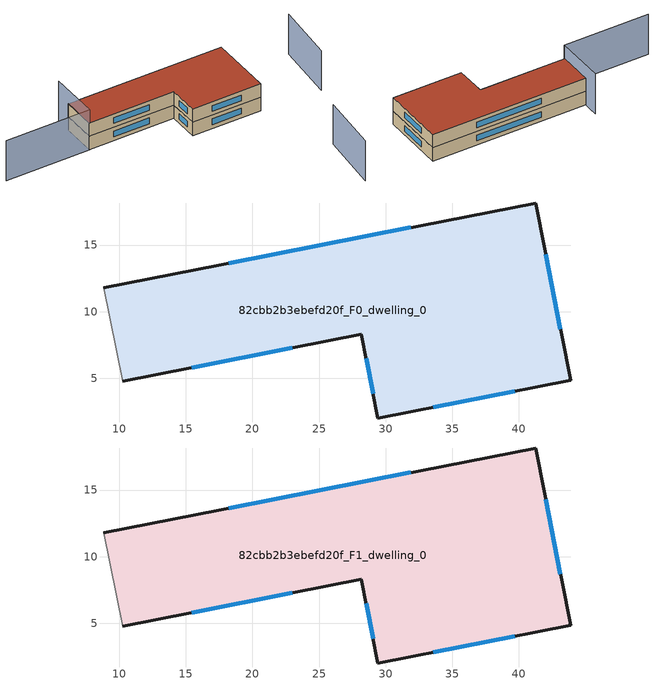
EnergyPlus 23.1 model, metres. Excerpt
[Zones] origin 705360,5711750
82cbb2b3ebefd20f_F0_dwelling_0
 floor ground (EU_floor_Construction): 41.27,18.16 43.89,4.84 29.41,2.01 28.17,8.32 10.24,4.75 8.85,11.8 z0
 wall outside (EU_wall_Construction): 10.24,4.75 28.17,8.32 29.41,2.01 43.89,4.84 41.27,18.16 8.85,11.8 z0:3
 wall adiabatic (EU_wall_Construction): 8.85,11.8 10.24,4.75 z0:3
 window (EU_Window_Construction): 15.42,5.78 22.99,7.29 / 31.9,16.32 18.22,13.64 / 43.13,8.69 42.03,14.31 / 33.59,2.83 39.7,4.03 / 28.53,6.49 29.05,3.83 z0.87:2.13
82cbb2b3ebefd20f_F1_dwelling_0
 floor to 82cbb2b3ebefd20f_F0_dwelling_0 (EU_floor_Construction): 41.27,18.16 43.89,4.84 29.41,2.01 28.17,8.32 10.24,4.75 8.85,11.8 z3
 wall outside (EU_wall_Construction): 10.24,4.75 28.17,8.32 29.41,2.01 43.89,4.84 41.27,18.16 8.85,11.8 z3:6
 wall adiabatic (EU_wall_Construction): 8.85,11.8 10.24,4.75 z3:6
 window (EU_Window_Construction): 15.42,5.78 22.99,7.29 / 31.9,16.32 18.22,13.64 / 43.13,8.69 42.03,14.31 / 33.59,2.83 39.7,4.03 / 28.53,6.49 29.05,3.83 z3.87:5.13
 roof outside (EU_roof_Construction): 43.89,4.84 41.27,18.16 8.85,11.8 10.24,4.75 28.17,8.32 29.41,2.01 z6
shading: 56.42,6.71 55.02,19.37 / 8.23,15.09 10.25,4.7 / 10.25,4.7 -7.48,1.24 z0:9
[Building]
EU S2 Campaign: North Axis=0; Terrain=City; Solar Distribution=FullExterior
[Site:Location]
London: Latitude=51.5; Longitude=-0.5; Time Zone=0; Elevation=25
[SizingPeriod:WeatherFileDays]
AnnualSizingPeriod: Begin Month=1; Begin Day of Month=1; End Month=12; End Day of Month=31; Day of Week for Start Day=Monday; Use Weather File Daylight Saving Period=No; Use Weather File Rain and Snow Indicators=No
[MATERIAL]
EU_InternalMass_Material: Roughness=MediumRough; Thickness=0.1; Conductivity=1; Density=1800; Specific Heat=900; Thermal Absorptance=0.9; Solar Absorptance=0.7; Visible Absorptance=0.7
[MATERIAL:NOMASS] Roughness=MediumRough; Thermal Absorptance=0.9; Solar Absorptance=0.7; Visible Absorptance=0.7
Name | Thermal Resistance
EU_wall_NoMass | 0.724719
EU_roof_NoMass | 2.98947
EU_floor_NoMass | 2.39157
[WINDOWMATERIAL:SIMPLEGLAZINGSYSTEM]
EU_Window_SimpleGlazing: UFactor=2.63425; Solar Heat Gain Coefficient=0.76; Visible Transmittance=0.76
[CONSTRUCTION]
EU_wall_Construction: EU_wall_NoMass
EU_roof_Construction: EU_roof_NoMass
EU_floor_Construction: EU_floor_NoMass
EU_Window_Construction: EU_Window_SimpleGlazing
EU_InternalMass_Construction: EU_InternalMass_Material
[ZONE] Type=1; Multiplier=1; Ceiling Height=autocalculate; Floor Area=autocalculate; Part of Total Floor Area=Yes
Name | Volume
82cbb2b3ebefd20f_F0_dwelling_0 | 993.173
82cbb2b3ebefd20f_F1_dwelling_0 | 993.172
[INTERNALMASS] Construction=EU_InternalMass_Construction; Surface Area=331.057
Name | Zone or ZoneList
82cbb2b3ebefd20f_F0_dwelling_0_EU_InternalMass | 82cbb2b3ebefd20f_F0_dwelling_0
82cbb2b3ebefd20f_F1_dwelling_0_EU_InternalMass | 82cbb2b3ebefd20f_F1_dwelling_0
[OTHEREQUIPMENT] Fuel Type=Electricity; Design Level Calculation Method=Watts/Area; Power per Zone Floor Area=1; Fraction Latent=0; Fraction Radiant=0; Fraction Lost=0; Carbon Dioxide Generation Rate=0; EndUse Subcategory=EU_Step8_InternalGains
Name | Zone or ZoneList or Space or SpaceList | Schedule
EU_Step8_InternalGain_82cbb2b3ebefd20f_F0_dwelling_0_f000 | 82cbb2b3ebefd20f_F0_dwelling_0 | EU_Step8_GainSchedule_82cbb2b3ebefd20f_F0_dwelling_0_f000
EU_Step8_InternalGain_82cbb2b3ebefd20f_F1_dwelling_0_f000 | 82cbb2b3ebefd20f_F1_dwelling_0 | EU_Step8_GainSchedule_82cbb2b3ebefd20f_F1_dwelling_0_f000
[ZONEVENTILATION:DESIGNFLOWRATE] Schedule=EU_AlwaysOn; Design Flow Rate Calculation Method=AirChanges/Hour; Air Changes per Hour=0.418135; Ventilation Type=Natural; Fan Pressure Rise=0; Fan Total Efficiency=1; Constant Term Coefficient=1; Temperature Term Coefficient=0; Velocity Term Coefficient=0; Velocity Squared Term Coefficient=0; Minimum Indoor Temperature=-100; Maximum Indoor Temperature=100; Delta Temperature=-100; Minimum Outdoor Temperature=-100; Maximum Outdoor Temperature=100; Maximum Wind Speed=40
Name | Zone or ZoneList or Space or SpaceList
EU_ConstantAir_82cbb2b3ebefd20f_F0_dwelling_0 | 82cbb2b3ebefd20f_F0_dwelling_0
EU_ConstantAir_82cbb2b3ebefd20f_F1_dwelling_0 | 82cbb2b3ebefd20f_F1_dwelling_0
[HVACTEMPLATE:THERMOSTAT] Constant Heating Setpoint=20; Constant Cooling Setpoint=50
EU_HeatOnly_82cbb2b3ebefd20f_F0_dwelling_0; EU_HeatOnly_82cbb2b3ebefd20f_F1_dwelling_0
[HVACTEMPLATE:ZONE:IDEALLOADSAIRSYSTEM] System Availability Schedule=EU_AlwaysOn; Maximum Heating Supply Air Temperature=50; Minimum Cooling Supply Air Temperature=13; Maximum Heating Supply Air Humidity Ratio=0.0156; Minimum Cooling Supply Air Humidity Ratio=0.0077; Heating Limit=NoLimit; Cooling Limit=NoLimit; Heating Availability Schedule=EU_AlwaysOn; Cooling Availability Schedule=EU_CoolingOff; Dehumidification Control Type=ConstantSensibleHeatRatio; Cooling Sensible Heat Ratio=0.7; Dehumidification Setpoint=60; Humidification Control Type=None; Humidification Setpoint=30; Outdoor Air Method=None; Outdoor Air Flow Rate per Person=0.00944; Outdoor Air Flow Rate per Zone Floor Area=0; Outdoor Air Flow Rate per Zone=0; Demand Controlled Ventilation Type=None; Outdoor Air Economizer Type=NoEconomizer; Heat Recovery Type=None; Sensible Heat Recovery Effectiveness=0.7; Latent Heat Recovery Effectiveness=0.65
Name | Template Thermostat
82cbb2b3ebefd20f_F0_dwelling_0 | EU_HeatOnly_82cbb2b3ebefd20f_F0_dwelling_0
82cbb2b3ebefd20f_F1_dwelling_0 | EU_HeatOnly_82cbb2b3ebefd20f_F1_dwelling_0
[SIZING:ZONE] Zone Cooling Design Supply Air Temperature Input Method=SupplyAirTemperature; Zone Cooling Design Supply Air Temperature=13; Zone Heating Design Supply Air Temperature Input Method=SupplyAirTemperature; Zone Heating Design Supply Air Temperature=50; Zone Cooling Design Supply Air Humidity Ratio=0.008; Zone Heating Design Supply Air Humidity Ratio=0.008; Cooling Design Air Flow Method=DesignDay; Cooling Design Air Flow Rate=0; Cooling Minimum Air Flow per Zone Floor Area=0.000762; Cooling Minimum Air Flow=0; Cooling Minimum Air Flow Fraction=0.2; Heating Design Air Flow Method=DesignDay; Heating Design Air Flow Rate=0; Heating Maximum Air Flow per Zone Floor Area=0.002032; Heating Maximum Air Flow=0.141576; Heating Maximum Air Flow Fraction=0.3; Account for Dedicated Outdoor Air System=No; Dedicated Outdoor Air System Control Strategy=NeutralSupplyAir; Dedicated Outdoor Air Low Setpoint Temperature for Design=autosize; Dedicated Outdoor Air High Setpoint Temperature for Design=autosize; Zone Load Sizing Method=Sensible Load Only No Latent Load; Zone Latent Cooling Design Supply Air Humidity Ratio Input Method=HumidityRatioDifference; Zone Cooling Design Supply Air Humidity Ratio Difference=0.005; Zone Latent Heating Design Supply Air Humidity Ratio Input Method=HumidityRatioDifference; Zone Humidification Design Supply Air Humidity Ratio Difference=0.005
82cbb2b3ebefd20f_F0_dwelling_0; 82cbb2b3ebefd20f_F1_dwelling_0
[SCHEDULE:CONSTANT]
Name | Hourly Value
EU_AlwaysOn | 1
EU_CoolingOff | 0
[SCHEDULE:FILE] Column Number=1; Rows to Skip at Top=0; Number of Hours of Data=8760; Column Separator=Comma; Interpolate to Timestep=No; Minutes per Item=60; Adjust Schedule for Daylight Savings=Yes
Name | File
EU_Step8_GainSchedule_82cbb2b3ebefd20f_F0_dwelling_0_f000 | ../../schedules/82cbb2b3ebefd20f/82cbb2b3ebefd20f_F0_dwelling_0_f000_gain.csv
EU_Step8_GainSchedule_82cbb2b3ebefd20f_F1_dwelling_0_f000 | ../../schedules/82cbb2b3ebefd20f/82cbb2b3ebefd20f_F1_dwelling_0_f000_gain.csv
